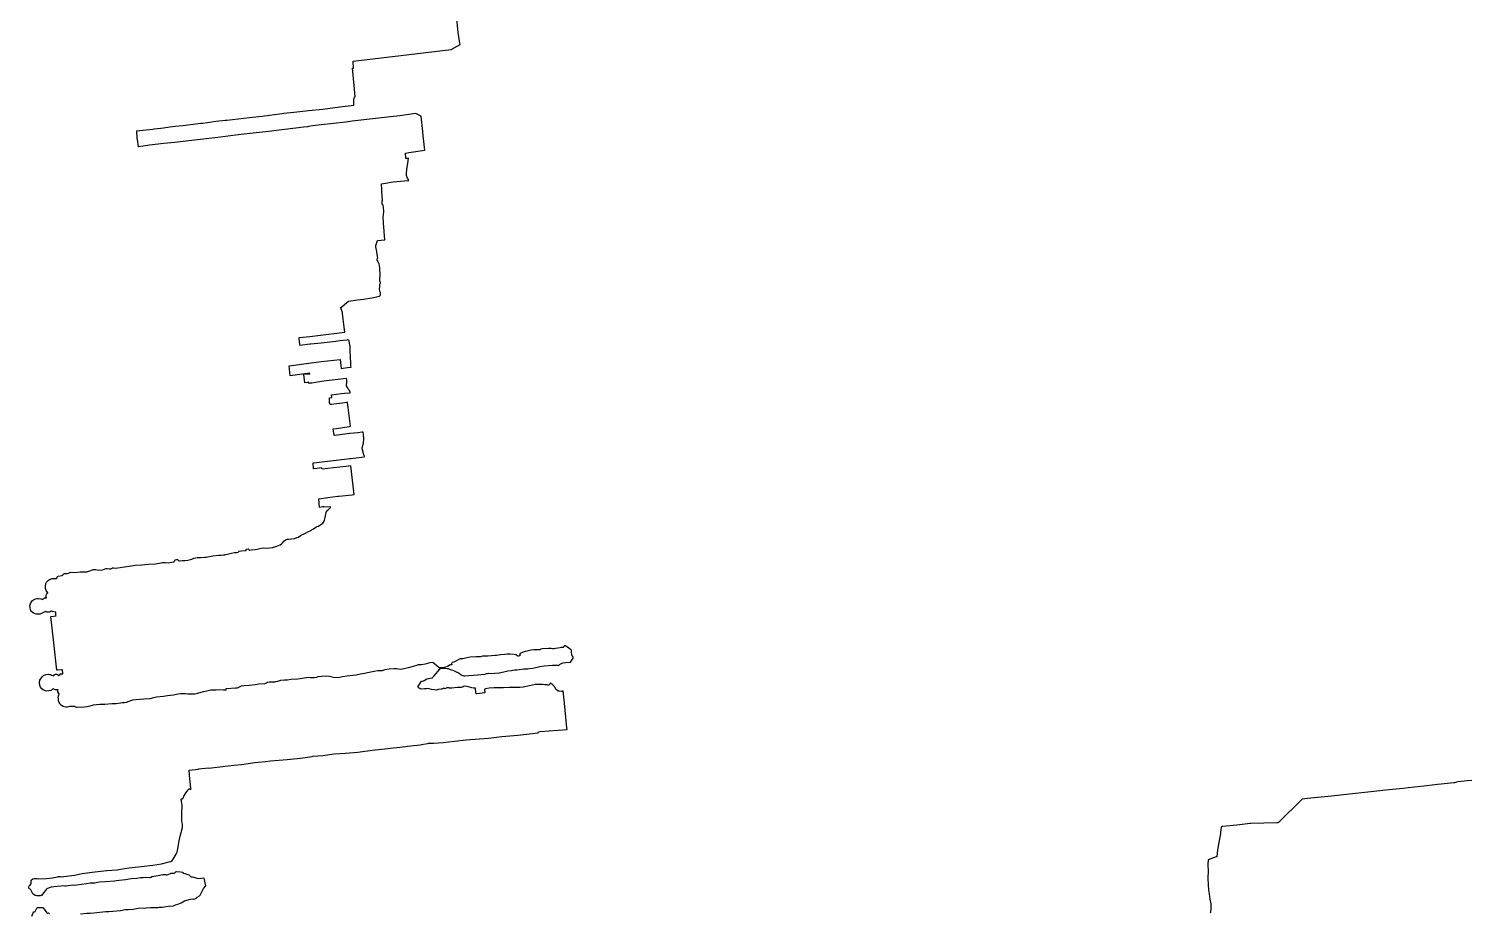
# Model space of a CAD drawing. Header units: inches. Extents: x 1341578 to 1502124, y 557203 to 748561.
# Drawn here: x 1453671 to 1459172, y 562687 to 566070 of the extents above; entities that cross this region are included whole.
import ezdxf

# ---------------------------------------------------------------- set-up
doc = ezdxf.new("R2010")
doc.units = ezdxf.units.IN
doc.header["$MEASUREMENT"] = 0
doc.layers.add('Zipcode', color=7, linetype='Continuous')

msp = doc.modelspace()

# ---------------------------------------------------------------- linework, layer by layer
at = {"layer": 'Zipcode'}
for points in [[(1453868.5, 562685.1), (1453893.4, 562687.5), (1453906, 562687.1), (1453920.1, 562688.9), (1453942.1, 562691.4), (1453965.9, 562693.9), (1453977.6, 562694.1), (1453992.4, 562694.6), (1454021.8, 562697.3), (1454040.1, 562700.8), (1454052.7, 562701.3), (1454070.3, 562702.7), (1454089.1, 562706.1), (1454119.3, 562707.6), (1454137, 562708.3), (1454164.1, 562709.4), (1454169.7, 562709.9), (1454173.9, 562709.9), (1454178.2, 562709.6), (1454181.6, 562709.8), (1454188.1, 562711.2), (1454204.9, 562713.5), (1454224.3, 562715.7), (1454232.6, 562719.7), (1454241.5, 562721.9), (1454254.1, 562727.4), (1454266.6, 562734.3), (1454289, 562740.5), (1454297.9, 562741.5), (1454301.1, 562741.4), (1454306, 562741.6), (1454309, 562743), (1454312.1, 562746.1), (1454315.5, 562748.4), (1454323.5, 562753.5), (1454326.2, 562755.6), (1454328.1, 562758.2), (1454336.7, 562776.3), (1454339.1, 562781.1), (1454347.8, 562791.7), (1454342, 562820.9), (1454320.6, 562818.7), (1454314.8, 562819.5), (1454303.5, 562823.5), (1454297.3, 562824.4), (1454293.1, 562825.3), (1454290.3, 562826.5), (1454288.8, 562827.6), (1454287.9, 562829.1), (1454286.4, 562830.8), (1454280.2, 562833.8), (1454268.7, 562837.7), (1454263, 562839.2), (1454262, 562841.6), (1454259.7, 562843), (1454251.6, 562844.6), (1454236.3, 562845.6), (1454233, 562845.1), (1454230.6, 562843.2), (1454226.7, 562839), (1454224.8, 562838.4), (1454222.2, 562838.5), (1454218.2, 562838.8), (1454213.8, 562838.4), (1454202.8, 562833.4), (1454198.3, 562833), (1454197.5, 562833.1), (1454195, 562833.9), (1454189.9, 562834.5), (1454184, 562834), (1454165.8, 562830.4), (1454140.5, 562826.5), (1454140.5, 562823.8), (1454136.9, 562823.1), (1454132.8, 562822.7), (1454116.1, 562823.1), (1454107.9, 562822.8), (1454098.3, 562822), (1454084.3, 562819.4), (1454062.8, 562818.1), (1454040.8, 562815.1), (1454016, 562811.9), (1454006.8, 562810.5), (1453998.9, 562810.1), (1453964.6, 562806.8), (1453940.4, 562805.4), (1453923.1, 562802), (1453905.9, 562801.6), (1453891.8, 562799.8), (1453853.7, 562794.5), (1453845.8, 562793.2), (1453837.8, 562794.1), (1453813.5, 562790.4), (1453810.8, 562790.4), (1453808.3, 562790.9), (1453804, 562791.3), (1453794.9, 562790.4), (1453766.8, 562787.5), (1453756.2, 562786.8), (1453748.5, 562783.7), (1453740.5, 562780), (1453737.5, 562777.6), (1453735.2, 562774.3), (1453728.8, 562766.3), (1453719.3, 562755), (1453717.3, 562754.2), (1453714.2, 562753.4), (1453710.8, 562753.1), (1453704.9, 562753.3), (1453702.1, 562753.7), (1453695.3, 562755), (1453689.9, 562758.4), (1453686.8, 562761.4), (1453682.8, 562768.8), (1453679, 562777.1), (1453675.9, 562779.3), (1453673.2, 562780.6), (1453671.7, 562782.9), (1453670.9, 562784.2), (1453671, 562786.1), (1453671.2, 562789), (1453671.8, 562791.4), (1453673.2, 562793), (1453675.7, 562794.9), (1453678.8, 562798.4), (1453679.5, 562801.2), (1453680, 562803.7), (1453679.7, 562807.5), (1453680.6, 562813.5), (1453686.3, 562818.1), (1453691.6, 562819.3), (1453695.7, 562819.9), (1453699.8, 562820.1), (1453702.9, 562819.6), (1453708.7, 562818.3), (1453738.7, 562820.1), (1453761.5, 562822.9), (1453780.5, 562825.8), (1453784.6, 562827), (1453787.3, 562827.5), (1453790.1, 562827.3), (1453792.9, 562826.5), (1453795.4, 562826.1), (1453804.9, 562827), (1453846.3, 562832.2), (1453852.1, 562833.8), (1453875, 562838.7), (1453923.8, 562844.9), (1453969.1, 562850), (1454009, 562853.6), (1454021.3, 562855.1), (1454055.1, 562860.4), (1454100.1, 562865.2), (1454144.9, 562870.7), (1454179, 562875.9), (1454208.4, 562883.3), (1454214, 562885.4), (1454218.7, 562889.2), (1454223.5, 562894.1), (1454234.5, 562913.4), (1454237.9, 562920.7), (1454240.1, 562927.3), (1454241.1, 562933.1), (1454241.4, 562934.5), (1454246.3, 562964.5), (1454251.3, 562986.9), (1454253.3, 562995.6), (1454258.4, 563014.6), (1454259.3, 563019), (1454258.6, 563028), (1454255.9, 563038.2), (1454256.1, 563054.8), (1454255.8, 563077.3), (1454257.1, 563089.5), (1454257.5, 563099), (1454254.8, 563116.2), (1454254.5, 563117.9), (1454254.1, 563118.9), (1454253.4, 563120.8), (1454253.3, 563122.2), (1454253.8, 563123.4), (1454255.6, 563124.1), (1454258.3, 563124.6), (1454258.8, 563125), (1454260.9, 563126.5), (1454263.7, 563134.2), (1454269.9, 563144.5), (1454274.9, 563152.7), (1454284.4, 563162.9), (1454285.9, 563163.4), (1454287.2, 563162.9), (1454288, 563161.4), (1454288.9, 563159.8), (1454289.7, 563159.3), (1454291.1, 563160.1), (1454290.6, 563165.1), (1454285.7, 563213.6), (1454285.3, 563217.4), (1454283.9, 563233.9), (1454284.2, 563233.9), (1454320.2, 563237.4), (1454320.1, 563238.9), (1454359.4, 563243.7), (1454359.8, 563241.5), (1454412.2, 563248.2), (1454455.3, 563253.5), (1454484.8, 563256.4), (1454535.9, 563263), (1454549.1, 563264.6), (1454576.2, 563267.9), (1454595.6, 563269.7), (1454658.8, 563275.4), (1454709.6, 563280.5), (1454754.1, 563286.7), (1454757.4, 563287.2), (1454795.9, 563290.5), (1454838.7, 563296.3), (1454882.7, 563298.8), (1454929.2, 563303.6), (1454984.5, 563310.1), (1455043.5, 563316.7), (1455064.6, 563319.5), (1455078.1, 563321.4), (1455112.2, 563324.3), (1455119.4, 563325.5), (1455131.8, 563327.4), (1455168.3, 563331.4), (1455180.4, 563333.5), (1455196.8, 563336.4), (1455199.9, 563337.3), (1455203.4, 563337.9), (1455206, 563338), (1455212.4, 563338.1), (1455219.6, 563337.8), (1455219.9, 563337.8), (1455256.3, 563339.6), (1455298.5, 563344.5), (1455343.8, 563350.3), (1455428.7, 563356.8), (1455480.5, 563362.8), (1455540.7, 563368.5), (1455619.6, 563377.5), (1455619.7, 563381.1), (1455619.7, 563381.4), (1455626.8, 563381.9), (1455626.9, 563381.9), (1455729.5, 563389.9), (1455729, 563395.8), (1455725.2, 563437.4), (1455720.3, 563490.4), (1455714.8, 563537.5), (1455709.1, 563535.4), (1455698.8, 563536.5), (1455697.6, 563536.7), (1455695.5, 563536.9), (1455693.9, 563537.6), (1455688, 563542.3), (1455685.7, 563545.4), (1455685.3, 563546.3), (1455683.5, 563550.7), (1455673.7, 563561.5), (1455673.7, 563561.5), (1455672.3, 563562.9), (1455670.4, 563565), (1455667.4, 563566.9), (1455666.1, 563566.8), (1455664.4, 563566), (1455663.7, 563565), (1455663.4, 563563.8), (1455663.2, 563563.2), (1455661, 563560.6), (1455658.7, 563559.6), (1455656.2, 563559.5), (1455652.8, 563560.3), (1455644.4, 563561.1), (1455636.5, 563561.8), (1455608.4, 563561.8), (1455585.8, 563556.8), (1455561.9, 563552.1), (1455549.3, 563550.8), (1455523.1, 563550.9), (1455508.1, 563550.5), (1455486, 563549.2), (1455467.2, 563548.5), (1455451, 563549.3), (1455431.7, 563548), (1455417.6, 563545), (1455415.2, 563543.8), (1455413.6, 563542.4), (1455413.2, 563541.3), (1455415.2, 563529.4), (1455384.8, 563526), (1455381.4, 563525.6), (1455380.9, 563529.6), (1455378.9, 563547.3), (1455372.8, 563548.1), (1455365.9, 563549), (1455347.5, 563554.2), (1455336.6, 563555.9), (1455334.3, 563555.3), (1455333.3, 563554.7), (1455332.2, 563553.4), (1455331.1, 563552.4), (1455328.8, 563551.7), (1455328, 563551.4), (1455324.3, 563550.1), (1455321.6, 563549.8), (1455308.9, 563549.8), (1455298.8, 563549.6), (1455288.5, 563548.3), (1455284.2, 563547.8), (1455282.3, 563547.9), (1455279.9, 563548), (1455277.1, 563548.8), (1455274, 563549.2), (1455270.6, 563548.6), (1455267.1, 563547.2), (1455264.5, 563546.1), (1455262.4, 563545.8), (1455260.7, 563546.3), (1455259.1, 563546.9), (1455257.3, 563547.2), (1455255.1, 563546.6), (1455253, 563545.5), (1455251, 563543.8), (1455250.7, 563543.7), (1455250, 563543.4), (1455248, 563543.4), (1455237.3, 563542.9), (1455236.4, 563542.3), (1455234, 563540.9), (1455230.7, 563540.5), (1455222.1, 563541.3), (1455211.4, 563542.1), (1455210.7, 563542.3), (1455202.1, 563544.8), (1455192.2, 563546), (1455191.7, 563545.9), (1455187.4, 563545.5), (1455184.5, 563545.2), (1455172.6, 563544.2), (1455167.2, 563545.8), (1455164, 563547.2), (1455161.8, 563549.4), (1455160.5, 563551.9), (1455160.2, 563554.5), (1455160.5, 563555.9), (1455166.7, 563564.9), (1455172.4, 563574), (1455173.5, 563574.6), (1455174.7, 563575), (1455175.5, 563574.7), (1455176.7, 563574.6), (1455180.9, 563576.1), (1455182.6, 563577.2), (1455193, 563583.7), (1455211.9, 563586.8), (1455214.3, 563587.5), (1455216, 563589.6), (1455221.1, 563595.1), (1455242.6, 563620.9), (1455243.2, 563621.2), (1455245.3, 563622.5), (1455262.5, 563623.9), (1455270.5, 563623.1), (1455275.1, 563622.7), (1455282.6, 563619.2), (1455285.8, 563618.3), (1455292.8, 563616.5), (1455295.1, 563615.4), (1455300.3, 563612.9), (1455308.2, 563609.1), (1455311, 563608.5), (1455314.9, 563606.8), (1455316.7, 563605.5), (1455319.4, 563603), (1455322.8, 563599.5), (1455326.4, 563597.5), (1455331.3, 563595.9), (1455335.1, 563595.5), (1455338.1, 563595.6), (1455354, 563596.2), (1455371.3, 563597.5), (1455387.6, 563599), (1455415.5, 563601.6), (1455421.4, 563603.5), (1455425, 563604.5), (1455429.2, 563604.9), (1455435.2, 563604.1), (1455453.6, 563605), (1455470.1, 563607), (1455488.2, 563610.5), (1455503.4, 563614.4), (1455517, 563615.7), (1455521.8, 563616.4), (1455528.7, 563617.5), (1455538, 563618.2), (1455546.3, 563619.1), (1455564.2, 563621.8), (1455579.1, 563622.3), (1455585.1, 563622.8), (1455599.2, 563624.9), (1455625.1, 563630.7), (1455641.7, 563633.7), (1455673.4, 563635.9), (1455684.4, 563636.2), (1455695.2, 563636), (1455698.4, 563636.1), (1455701.2, 563637.2), (1455701.8, 563638), (1455704.6, 563641.4), (1455714.6, 563645.1), (1455724.2, 563645.9), (1455739.5, 563647.2), (1455742.6, 563647.6), (1455753.2, 563662.2), (1455753.1, 563664.5), (1455751.2, 563668.5), (1455748.3, 563673.1), (1455747.2, 563677.7), (1455747.1, 563682.6), (1455747, 563686.2), (1455746.8, 563689.4), (1455746, 563692.6), (1455742.3, 563695.8), (1455736.4, 563700.2), (1455723.7, 563709.4), (1455722.4, 563709.8), (1455720, 563709.5), (1455717.8, 563708.8), (1455717, 563708.1), (1455717, 563706.1), (1455716.5, 563704.9), (1455714.7, 563704), (1455711.4, 563703), (1455708.1, 563702.9), (1455702.8, 563702.4), (1455685, 563699.5), (1455679.7, 563698.5), (1455674.6, 563698.6), (1455669.3, 563700), (1455658.6, 563699.7), (1455634.5, 563697.7), (1455629.8, 563697), (1455628.2, 563696), (1455626.6, 563695.1), (1455624.6, 563694.7), (1455616.5, 563694.8), (1455608.8, 563694.1), (1455602, 563693.9), (1455591.6, 563693.2), (1455577.1, 563689.3), (1455568.7, 563688.4), (1455557.2, 563684.6), (1455550.3, 563680.5), (1455549.1, 563679.4), (1455549.1, 563678.2), (1455549.4, 563676.6), (1455550.1, 563675.7), (1455550.2, 563674.6), (1455549.9, 563674), (1455548.5, 563672.4), (1455547.7, 563671.7), (1455546.2, 563670.9), (1455544.3, 563670.3), (1455542.2, 563670.5), (1455541, 563670.9), (1455539.4, 563671.7), (1455538.6, 563672.1), (1455537.4, 563673.4), (1455535.6, 563675.5), (1455531.7, 563675.7), (1455525.8, 563676.2), (1455510.7, 563677.8), (1455500.9, 563678.3), (1455490.9, 563676.9), (1455474.9, 563675.1), (1455460.2, 563672.7), (1455454.2, 563673.1), (1455440.7, 563671.1), (1455427.1, 563669.8), (1455409.1, 563670.1), (1455405.9, 563669.9), (1455398.1, 563668), (1455393.3, 563667.5), (1455382.4, 563668.3), (1455359.4, 563665.9), (1455353.1, 563665.2), (1455341, 563662.2), (1455331.2, 563660.4), (1455320.7, 563659.8), (1455313.3, 563656.7), (1455304.4, 563651.6), (1455295.9, 563647.8), (1455291.8, 563646), (1455290.7, 563645.5), (1455288.3, 563643.3), (1455288.1, 563642), (1455288.5, 563638.1), (1455287.8, 563637.6), (1455284, 563636.5), (1455279.3, 563635.2), (1455274.7, 563632.3), (1455273.3, 563632), (1455270.4, 563630.5), (1455264.1, 563628.1), (1455258.9, 563626.8), (1455242.5, 563625.8), (1455240.2, 563626.2), (1455222.6, 563640.8), (1455217.5, 563644.8), (1455214.2, 563645.6), (1455204.1, 563644.4), (1455186.4, 563639.5), (1455172.3, 563637.3), (1455163.4, 563637.5), (1455160.4, 563637.2), (1455157.2, 563636.2), (1455140.5, 563631.1), (1455122.4, 563625.6), (1455100.2, 563620.9), (1455091.1, 563619.5), (1455084.4, 563620.4), (1455077.8, 563621.7), (1455067.8, 563622), (1455049, 563620.7), (1455032.1, 563617.6), (1455021.8, 563614.7), (1455016.7, 563613.8), (1455012, 563613.8), (1455005.7, 563614.4), (1454991.4, 563611.8), (1454973.2, 563607.4), (1454954.2, 563604.1), (1454939.7, 563601.6), (1454922.4, 563597.4), (1454910.1, 563595.8), (1454887, 563593.1), (1454871.3, 563591), (1454853.9, 563587.6), (1454835.8, 563589), (1454821.3, 563592.1), (1454803.9, 563593.2), (1454775.9, 563590.8), (1454771, 563588.7), (1454762.5, 563587.4), (1454754.6, 563587.1), (1454752.4, 563587.3), (1454747, 563587.8), (1454739.2, 563588.2), (1454732.4, 563587), (1454708.9, 563583), (1454699.7, 563582.3), (1454674.2, 563580.9), (1454660.5, 563578.6), (1454648.8, 563578.8), (1454633.8, 563577.5), (1454621.7, 563572.9), (1454615, 563571.5), (1454611.6, 563570.7), (1454607.5, 563570.7), (1454591.1, 563570.8), (1454583.5, 563570), (1454579.5, 563566.8), (1454572.5, 563564.3), (1454550.2, 563562.7), (1454536.4, 563560), (1454515.6, 563558.5), (1454493.8, 563556.6), (1454482.7, 563555), (1454470.8, 563549.2), (1454468, 563548.4), (1454461.9, 563548.1), (1454426.7, 563545), (1454425.1, 563545), (1454424.6, 563541.6), (1454424.4, 563541.2), (1454424, 563540.4), (1454423.2, 563540.4), (1454416.1, 563540.6), (1454400.1, 563541.2), (1454387.1, 563540.6), (1454367.3, 563539.6), (1454352.3, 563536.1), (1454337.3, 563533.4), (1454328.9, 563531.7), (1454315.8, 563527.3), (1454306.2, 563525.3), (1454293.6, 563524.8), (1454284.2, 563525.5), (1454278.6, 563525.4), (1454270.8, 563525.8), (1454252.3, 563525.9), (1454241.8, 563524.8), (1454224.2, 563521.4), (1454201, 563518.8), (1454186.3, 563515.9), (1454159.5, 563512.9), (1454143, 563510.1), (1454133.3, 563506.9), (1454111.2, 563505.3), (1454094.2, 563504.2), (1454067.7, 563501.5), (1454049.8, 563495.1), (1454044.3, 563493.2), (1454037.5, 563492.3), (1454029.9, 563491.4), (1454005.6, 563488.4), (1453988.4, 563488.4), (1453961.6, 563485.6), (1453942.2, 563485), (1453917.3, 563482.6), (1453905, 563479.6), (1453893.9, 563476.4), (1453871.2, 563474.5), (1453862.4, 563474.8), (1453854, 563474.4), (1453849.5, 563475.8), (1453845.8, 563477.1), (1453840.5, 563477.6), (1453830.5, 563477.9), (1453829.3, 563477.9), (1453828.7, 563477.9), (1453828.7, 563477.9), (1453826.9, 563477.9), (1453824.5, 563476.9), (1453819.6, 563475.4), (1453818.4, 563475), (1453813.5, 563475), (1453806.2, 563475.9), (1453802.5, 563477.1), (1453795.6, 563481.5), (1453790, 563487.9), (1453789.2, 563489.2), (1453787, 563493), (1453784.6, 563499.4), (1453784, 563507.5), (1453783.9, 563513.1), (1453786.4, 563522.3), (1453787.1, 563524.9), (1453787, 563526), (1453787, 563526.5), (1453787.1, 563526.9), (1453786, 563527.6), (1453785.9, 563527.7), (1453782.9, 563530.9), (1453782.2, 563533), (1453781.6, 563536.4), (1453782.1, 563539.8), (1453782.3, 563540.2), (1453782.8, 563541.3), (1453782.4, 563541.5), (1453782.4, 563541.5), (1453782, 563541.7), (1453778.3, 563541.1), (1453776.7, 563541), (1453773.2, 563540.9), (1453769.9, 563542.1), (1453767.3, 563544.1), (1453765.7, 563545.7), (1453765.2, 563546.3), (1453764.5, 563545.9), (1453762.2, 563544.3), (1453757.7, 563540.7), (1453754.9, 563539.5), (1453748.2, 563537.8), (1453740.1, 563536.9), (1453735.4, 563538), (1453731.4, 563538.9), (1453726.3, 563541.4), (1453726, 563541.6), (1453725.9, 563541.6), (1453720.9, 563544.7), (1453715.3, 563551.7), (1453712.6, 563558.3), (1453711.7, 563569.8), (1453713.4, 563578.5), (1453715.3, 563582.3), (1453723.3, 563593), (1453727.3, 563595.9), (1453736.4, 563600.5), (1453745.9, 563601.4), (1453750.1, 563600.6), (1453754.4, 563599.5), (1453757.8, 563598), (1453757.8, 563598), (1453762.8, 563595.8), (1453763.8, 563595.3), (1453764.8, 563594.9), (1453766.2, 563596.6), (1453768.3, 563599), (1453768.6, 563599.3), (1453772.8, 563601.7), (1453774.3, 563601.7), (1453775.7, 563601.6), (1453777.2, 563601.3), (1453779.2, 563600.7), (1453781.6, 563599.3), (1453781.9, 563598.9), (1453785.9, 563594.5), (1453788, 563597.1), (1453793.5, 563603.9), (1453795.7, 563601.5), (1453795.8, 563601.4), (1453801.1, 563603), (1453801, 563603.3), (1453799.9, 563617.8), (1453797.6, 563617.7), (1453797.6, 563617.7), (1453780.2, 563616.8), (1453777.9, 563616.7), (1453766.8, 563721.6), (1453755.6, 563822.2), (1453755.9, 563822.2), (1453775.1, 563824.7), (1453774.8, 563827.3), (1453774.5, 563830.9), (1453774.5, 563831), (1453773.9, 563838.9), (1453773.6, 563838.9), (1453773.5, 563838.9), (1453766.9, 563839.4), (1453761, 563841.2), (1453759.8, 563841.7), (1453757.5, 563842.5), (1453756.3, 563843), (1453755.9, 563842.7), (1453755.6, 563842.5), (1453754.8, 563841.5), (1453754.4, 563841.1), (1453754, 563840.8), (1453754, 563840.8), (1453752.6, 563839.9), (1453749.4, 563838.6), (1453744.3, 563838.7), (1453742.7, 563838.7), (1453740.5, 563838.9), (1453738, 563839.6), (1453737.7, 563839.6), (1453734.8, 563841.3), (1453734.8, 563841.3), (1453733.1, 563841.7), (1453733, 563840.9), (1453732.6, 563840.2), (1453731.7, 563839.2), (1453730, 563838), (1453722.4, 563834.3), (1453714.9, 563831.2), (1453711.4, 563830.8), (1453705.9, 563830.6), (1453702.3, 563830.9), (1453698.9, 563831.1), (1453694.7, 563832.3), (1453688.7, 563835.2), (1453684, 563838.4), (1453681.6, 563840.6), (1453678.7, 563844.9), (1453677, 563849.2), (1453676.1, 563853.2), (1453675.7, 563857.7), (1453675.2, 563863.9), (1453676.1, 563867.6), (1453677, 563871.5), (1453680.7, 563878.4), (1453684.9, 563883.1), (1453688.8, 563885.6), (1453691.4, 563887), (1453696.1, 563889.3), (1453701.3, 563890.4), (1453707.9, 563891.4), (1453717.6, 563890), (1453720.8, 563888.8), (1453723.4, 563886.9), (1453726, 563889.6), (1453730, 563892.1), (1453732.6, 563892.9), (1453734.9, 563893.3), (1453738.8, 563893.5), (1453738.5, 563893.8), (1453738.2, 563894.4), (1453737.8, 563895.3), (1453737.5, 563897.3), (1453737.4, 563902.4), (1453739.1, 563907.2), (1453742.6, 563911.2), (1453743.8, 563912.1), (1453744.1, 563912.7), (1453743.9, 563913.1), (1453743.3, 563913.6), (1453743.1, 563913.8), (1453737.4, 563921.1), (1453734.9, 563929.5), (1453734.8, 563930.7), (1453734.5, 563934.1), (1453734.7, 563939.6), (1453737.4, 563950.1), (1453738.8, 563952.7), (1453742.4, 563957), (1453744.1, 563959), (1453746.2, 563960.8), (1453750.4, 563963.4), (1453760.2, 563966.7), (1453766.7, 563967.5), (1453771.9, 563967.3), (1453777.3, 563966.7), (1453778.4, 563968.6), (1453779.8, 563972), (1453781.2, 563974.6), (1453783.8, 563976.4), (1453797.4, 563978.7), (1453801.6, 563981.7), (1453804.4, 563985.2), (1453807.6, 563986.5), (1453818.6, 563987), (1453823.4, 563988.3), (1453827.4, 563990.7), (1453832.2, 563991.1), (1453845.5, 563990.5), (1453867.3, 563992.8), (1453885, 563993), (1453892.7, 563993), (1453907.9, 563998.5), (1453917, 564001.1), (1453925.7, 564002.1), (1453932.1, 564000.5), (1453945.9, 563999.4), (1453957, 564001.8), (1453963.3, 564004.3), (1453966.7, 564005.4), (1453971, 564005.4), (1453978.9, 564004.7), (1453984.6, 564004.7), (1453989.2, 564006.2), (1453991.5, 564007.5), (1453994.3, 564007.9), (1454002.1, 564007.3), (1454019.8, 564008.8), (1454037.6, 564011.4), (1454063.9, 564015.7), (1454078.4, 564017.9), (1454102.8, 564020.1), (1454114.7, 564020.7), (1454128, 564022), (1454156, 564023.7), (1454162.7, 564024.1), (1454170.9, 564026.4), (1454180.6, 564028.6), (1454193.5, 564028.5), (1454204, 564027.8), (1454224.1, 564030.6), (1454227, 564031.6), (1454228.7, 564033.2), (1454229.3, 564035), (1454229.4, 564035.5), (1454229.8, 564037.8), (1454230.9, 564038.8), (1454236.4, 564040.1), (1454239.3, 564039.7), (1454241.3, 564038.4), (1454243.1, 564036.5), (1454243.4, 564036.2), (1454245.2, 564035.4), (1454247.8, 564035.3), (1454257.7, 564035.6), (1454267.4, 564036.1), (1454279.1, 564037.8), (1454293.9, 564041.6), (1454302.3, 564045.1), (1454315.5, 564047.9), (1454329.4, 564048), (1454342.7, 564049.2), (1454349.6, 564049.2), (1454355.9, 564050.1), (1454368.2, 564052.4), (1454368.2, 564052.4), (1454374.5, 564053.6), (1454396.9, 564056.3), (1454400.8, 564056.6), (1454406.5, 564057), (1454415, 564058.2), (1454420.5, 564058.2), (1454424.4, 564058.8), (1454431.1, 564060.5), (1454445.6, 564063.7), (1454458, 564067.3), (1454462.5, 564067.2), (1454467.1, 564066.9), (1454472, 564068.5), (1454475.8, 564071.4), (1454482.7, 564073.6), (1454500.2, 564074.2), (1454502.3, 564074.9), (1454502.3, 564077.1), (1454502.2, 564079.2), (1454509.4, 564080.2), (1454510.9, 564079.9), (1454512.4, 564076.6), (1454513.5, 564075.9), (1454514.5, 564075.8), (1454516.4, 564075.9), (1454521.6, 564076.6), (1454536.2, 564078.4), (1454544.2, 564079.6), (1454560.2, 564083.3), (1454569.3, 564084.1), (1454582.1, 564083.7), (1454603.1, 564085.4), (1454615.5, 564089.5), (1454626.1, 564093.7), (1454631.8, 564096.2), (1454637.3, 564099.8), (1454642.5, 564105.6), (1454647.5, 564110.8), (1454651.6, 564114.3), (1454655.5, 564116.6), (1454659.2, 564117.5), (1454664.3, 564118.1), (1454687.3, 564120.9), (1454696.2, 564123.5), (1454702.4, 564125.5), (1454710.4, 564132.1), (1454728.7, 564141), (1454738.1, 564145.2), (1454749.3, 564151.3), (1454751.7, 564152.6), (1454754.7, 564154.2), (1454760.3, 564157.3), (1454768.1, 564163.4), (1454772.9, 564165.6), (1454779.4, 564167.1), (1454794.9, 564179.4), (1454800.2, 564186.6), (1454802.3, 564190.7), (1454804.4, 564201), (1454806.5, 564213.2), (1454808.6, 564220.8), (1454815.1, 564229), (1454823.6, 564238.1), (1454824.2, 564239.7), (1454824.2, 564240.9), (1454823.7, 564241.3), (1454799.4, 564239.9), (1454799.3, 564241.6), (1454793.7, 564240.8), (1454782.2, 564239), (1454782.1, 564240.9), (1454779.9, 564270.6), (1454779.8, 564271.6), (1454814.4, 564276.7), (1454853, 564282.4), (1454856.5, 564282.8), (1454856.6, 564282.8), (1454908.1, 564287.7), (1454908.1, 564287.7), (1454915.8, 564288.5), (1454915.8, 564288.9), (1454902.6, 564398.1), (1454884.2, 564396), (1454836.7, 564390.2), (1454792.8, 564385), (1454792, 564389.3), (1454791.7, 564390.8), (1454762.7, 564387.3), (1454759.9, 564386.9), (1454758.8, 564409.4), (1454761, 564409.6), (1454813, 564415.6), (1454845.9, 564420.2), (1454899.2, 564426.5), (1454899.2, 564426.5), (1454902.7, 564426.9), (1454953.2, 564432.9), (1454954.7, 564433.4), (1454954.6, 564434.5), (1454953.7, 564437.2), (1454952.7, 564439.8), (1454946.8, 564459.4), (1454945.3, 564463.6), (1454945.3, 564466.9), (1454950.5, 564485.5), (1454950.9, 564487.8), (1454952.2, 564499.6), (1454951.6, 564519.4), (1454950.2, 564527.5), (1454950.2, 564527.6), (1454945.4, 564526.9), (1454929.3, 564524.6), (1454899.1, 564521.4), (1454898.7, 564521.4), (1454897.9, 564521.3), (1454852, 564515.7), (1454838.8, 564514.3), (1454838.7, 564515.2), (1454835.4, 564539.1), (1454847.4, 564541), (1454896.4, 564549), (1454900.7, 564549.7), (1454899.9, 564560.5), (1454892.8, 564621), (1454890.2, 564640), (1454889.2, 564641.3), (1454886.1, 564640.8), (1454870.5, 564638.1), (1454847.6, 564635.3), (1454828.3, 564632.7), (1454825.8, 564632.9), (1454823.2, 564634.7), (1454822.6, 564635.4), (1454822.4, 564635.5), (1454822.2, 564636.3), (1454821.5, 564638.5), (1454821.4, 564642.9), (1454821, 564658.3), (1454829.9, 564659.7), (1454828.7, 564669.3), (1454828.7, 564669.6), (1454866.7, 564674.3), (1454878.1, 564675.6), (1454899.5, 564678), (1454899.7, 564679.1), (1454899.2, 564682), (1454898.6, 564684), (1454898.1, 564685.2), (1454894.6, 564688), (1454893.5, 564690.1), (1454889.6, 564697.8), (1454886.2, 564704.1), (1454887.3, 564720.2), (1454887.5, 564724.7), (1454887.4, 564726.9), (1454886.5, 564732.5), (1454809.3, 564723.1), (1454790.7, 564720.4), (1454753.5, 564715), (1454746.2, 564713.9), (1454741.6, 564713.3), (1454741.4, 564714.8), (1454741.2, 564717.7), (1454736.6, 564716.9), (1454726.2, 564715.2), (1454726.1, 564716.7), (1454723.3, 564746.3), (1454723.1, 564748.4), (1454745.8, 564750.4), (1454745.5, 564753), (1454670.2, 564742.8), (1454666.2, 564780.9), (1454789.6, 564797.9), (1454861.5, 564804.6), (1454865.7, 564771.1), (1454872.7, 564772), (1454890.3, 564774.4), (1454903.2, 564776.2), (1454902.7, 564781.3), (1454902.4, 564790.8), (1454901.5, 564813), (1454899.8, 564837.7), (1454899.6, 564850.3), (1454899.4, 564855.8), (1454898.8, 564859.8), (1454897.7, 564868), (1454896, 564876.8), (1454895.1, 564878.9), (1454891.1, 564879.8), (1454887.1, 564879.4), (1454860.3, 564876.2), (1454845.1, 564874.3), (1454789.1, 564867.7), (1454749, 564863.3), (1454745.4, 564863.1), (1454708.4, 564858.8), (1454707.8, 564863.2), (1454705.1, 564884.7), (1454705.1, 564884.7), (1454704.6, 564889.1), (1454745.3, 564893.1), (1454776.2, 564897.1), (1454879.5, 564909), (1454875.7, 564938.5), (1454872.9, 564959.2), (1454870.8, 564980.7), (1454870.3, 564985.7), (1454869.5, 564987.7), (1454865.5, 564998.4), (1454865.2, 564999.4), (1454863.8, 565000.8), (1454862.1, 565001.9), (1454893.8, 565028.4), (1454894, 565028.6), (1454928, 565033.1), (1454950.7, 565035.9), (1454982.3, 565040.2), (1455001.4, 565044.6), (1455010.6, 565046.8), (1455012.5, 565047.2), (1455014.7, 565049.7), (1455015.4, 565051.8), (1455016.3, 565055.1), (1455016.3, 565057.4), (1455015.5, 565060.9), (1455015.3, 565062.1), (1455014, 565066.1), (1455012.5, 565074.2), (1455012.9, 565083), (1455013.6, 565091.4), (1455013.6, 565091.9), (1455015.7, 565097.7), (1455015.6, 565100.1), (1455013.9, 565103.2), (1455013, 565105.4), (1455013, 565108.1), (1455014, 565112.7), (1455014.7, 565126.3), (1455012.9, 565156), (1455010.4, 565170.5), (1455005.1, 565182.7), (1455003.3, 565185.5), (1455002.9, 565187.3), (1455003.5, 565190.4), (1455004.3, 565191.3), (1455005.1, 565192.5), (1455005.4, 565193.2), (1455003.6, 565206.2), (1455002.1, 565218.5), (1454998.8, 565235.3), (1454998.6, 565236.7), (1454997.6, 565241.5), (1455004.3, 565260.1), (1455004.3, 565260.1), (1455032.6, 565262.6), (1455030.7, 565278.2), (1455030.1, 565292.6), (1455029.6, 565299.2), (1455029, 565307.9), (1455028.9, 565309), (1455026.1, 565349.1), (1455029.2, 565369.9), (1455029.3, 565370.6), (1455029.2, 565371.6), (1455029.1, 565372.8), (1455027.7, 565384.6), (1455026.1, 565395.5), (1455022.8, 565399.4), (1455021.9, 565402.9), (1455022.2, 565405.6), (1455023, 565410.6), (1455023.3, 565413.8), (1455021, 565446.9), (1455021.4, 565453.8), (1455020.2, 565477.1), (1455027.8, 565478.3), (1455064.8, 565484), (1455120.4, 565489.5), (1455124, 565489.8), (1455122.1, 565494.8), (1455119.9, 565498.8), (1455116, 565508.3), (1455115.4, 565511.6), (1455115.4, 565516.7), (1455116.7, 565531.1), (1455120, 565556.4), (1455122.5, 565574.5), (1455118.1, 565574.2), (1455112.4, 565573.8), (1455111.8, 565594.4), (1455113.3, 565594.6), (1455124, 565596.2), (1455185.2, 565605.2), (1455185.6, 565605.3), (1455179.6, 565660.5), (1455178.2, 565674.2), (1455177.8, 565677.5), (1455171.1, 565735.4), (1455166.5, 565737.7), (1455150.9, 565745.4), (1455124.7, 565741.9), (1455089.9, 565737.3), (1455054.1, 565733.3), (1455053.9, 565733.3), (1454907.2, 565716.9), (1454883.2, 565713.3), (1454789.6, 565702.3), (1454757.1, 565698.7), (1454740.9, 565696.7), (1454736.6, 565695.2), (1454721.5, 565693.3), (1454702.2, 565690.6), (1454629.1, 565682.6), (1454577.4, 565675.9), (1454515.9, 565669.4), (1454461.1, 565663), (1454403.5, 565655.7), (1454361, 565650.7), (1454283.5, 565641.9), (1454228.8, 565635.5), (1454187.9, 565630.7), (1454132.5, 565624.2), (1454092, 565618.8), (1454090.3, 565618.6), (1454086.5, 565645.8), (1454086, 565650.6), (1454084.6, 565679.6), (1454144.5, 565686.5), (1454151, 565687.3), (1454176.4, 565690.3), (1454185.5, 565691.4), (1454210.5, 565694.7), (1454231.3, 565697), (1454259.8, 565700.1), (1454328.4, 565708.5), (1454335.4, 565709.3), (1454354.4, 565711.8), (1454385.9, 565716), (1454422.2, 565720), (1454428.3, 565720.7), (1454514.8, 565730.7), (1454550.3, 565734.9), (1454563, 565736.2), (1454638.9, 565745.5), (1454646.6, 565746.7), (1454684.5, 565750.6), (1454731, 565756.3), (1454740.5, 565757.3), (1454795.1, 565763), (1454860.9, 565771.3), (1454914.5, 565777.1), (1454914.6, 565779.4), (1454914.6, 565781), (1454913.9, 565798.7), (1454915.6, 565804.5), (1454915.7, 565804.9), (1454917.1, 565809.6), (1454918.4, 565809.3), (1454919.1, 565809.2), (1454915.3, 565853), (1454908.9, 565918.7), (1454908.8, 565919.3), (1454911, 565919.5), (1454911, 565919.5), (1454913, 565919.6), (1454911.6, 565945.8), (1455040.5, 565961.8), (1455285.7, 565991.1), (1455320.3, 566009.8), (1455318.9, 566015.1), (1455313.3, 566055.5), (1455306.8, 566121.6)], [(1459189.9, 563194.8), (1459171.7, 563194), (1459137.4, 563189.6), (1459131.3, 563188.7), (1459127.3, 563186.5), (1459123.6, 563186), (1459120.3, 563185.5), (1459083.7, 563181.7), (1459072.1, 563180.5), (1459058, 563179), (1459038, 563176.8), (1458994.9, 563172), (1458946.1, 563167), (1458926.9, 563164.5), (1458886.7, 563160.1), (1458860.6, 563157.3), (1458653.4, 563135.1), (1458586.9, 563127.9), (1458560.6, 563125.2), (1458540.8, 563123.4), (1458539, 563121.5), (1458449.9, 563033.4), (1458449.6, 563033.4), (1458447.7, 563032.8), (1458444.5, 563032.7), (1458344.1, 563029.8), (1458341.4, 563029.7), (1458291.2, 563024.2), (1458236.7, 563018.4), (1458231.9, 563017.3), (1458230.8, 563014.7), (1458229.1, 562997.1), (1458228.6, 562991.7), (1458222.5, 562957.5), (1458217.2, 562927.7), (1458215.8, 562917.3), (1458213.9, 562902.7), (1458213.4, 562902.7), (1458211.8, 562902.5), (1458180.9, 562891.4), (1458180.9, 562890.4), (1458180.7, 562884.2), (1458180.6, 562880), (1458179.8, 562871), (1458181.3, 562847.5), (1458180, 562822.8), (1458181.9, 562794.2), (1458182, 562776.9), (1458185.3, 562761.1), (1458187.5, 562740.2), (1458188.9, 562734.3), (1458191.4, 562724.2), (1458191.9, 562709.2), (1458191, 562701), (1458190.8, 562695.2), (1458189.9, 562690.4), (1458188.4, 562686.8)], [(1453682.4, 562675.5), (1453688.2, 562688.7), (1453690.8, 562691.9), (1453693, 562692.8), (1453694.9, 562693.8), (1453701.2, 562706.3), (1453702.4, 562707.9), (1453704.5, 562708.6), (1453713.9, 562708.9), (1453717.1, 562709.1), (1453722.8, 562709.3), (1453724.5, 562708.5), (1453740.6, 562687.4), (1453746.2, 562688.8), (1453750.6, 562684.9)]]:
    msp.add_lwpolyline(points, dxfattribs=at)

doc.saveas('drawing.dxf')
